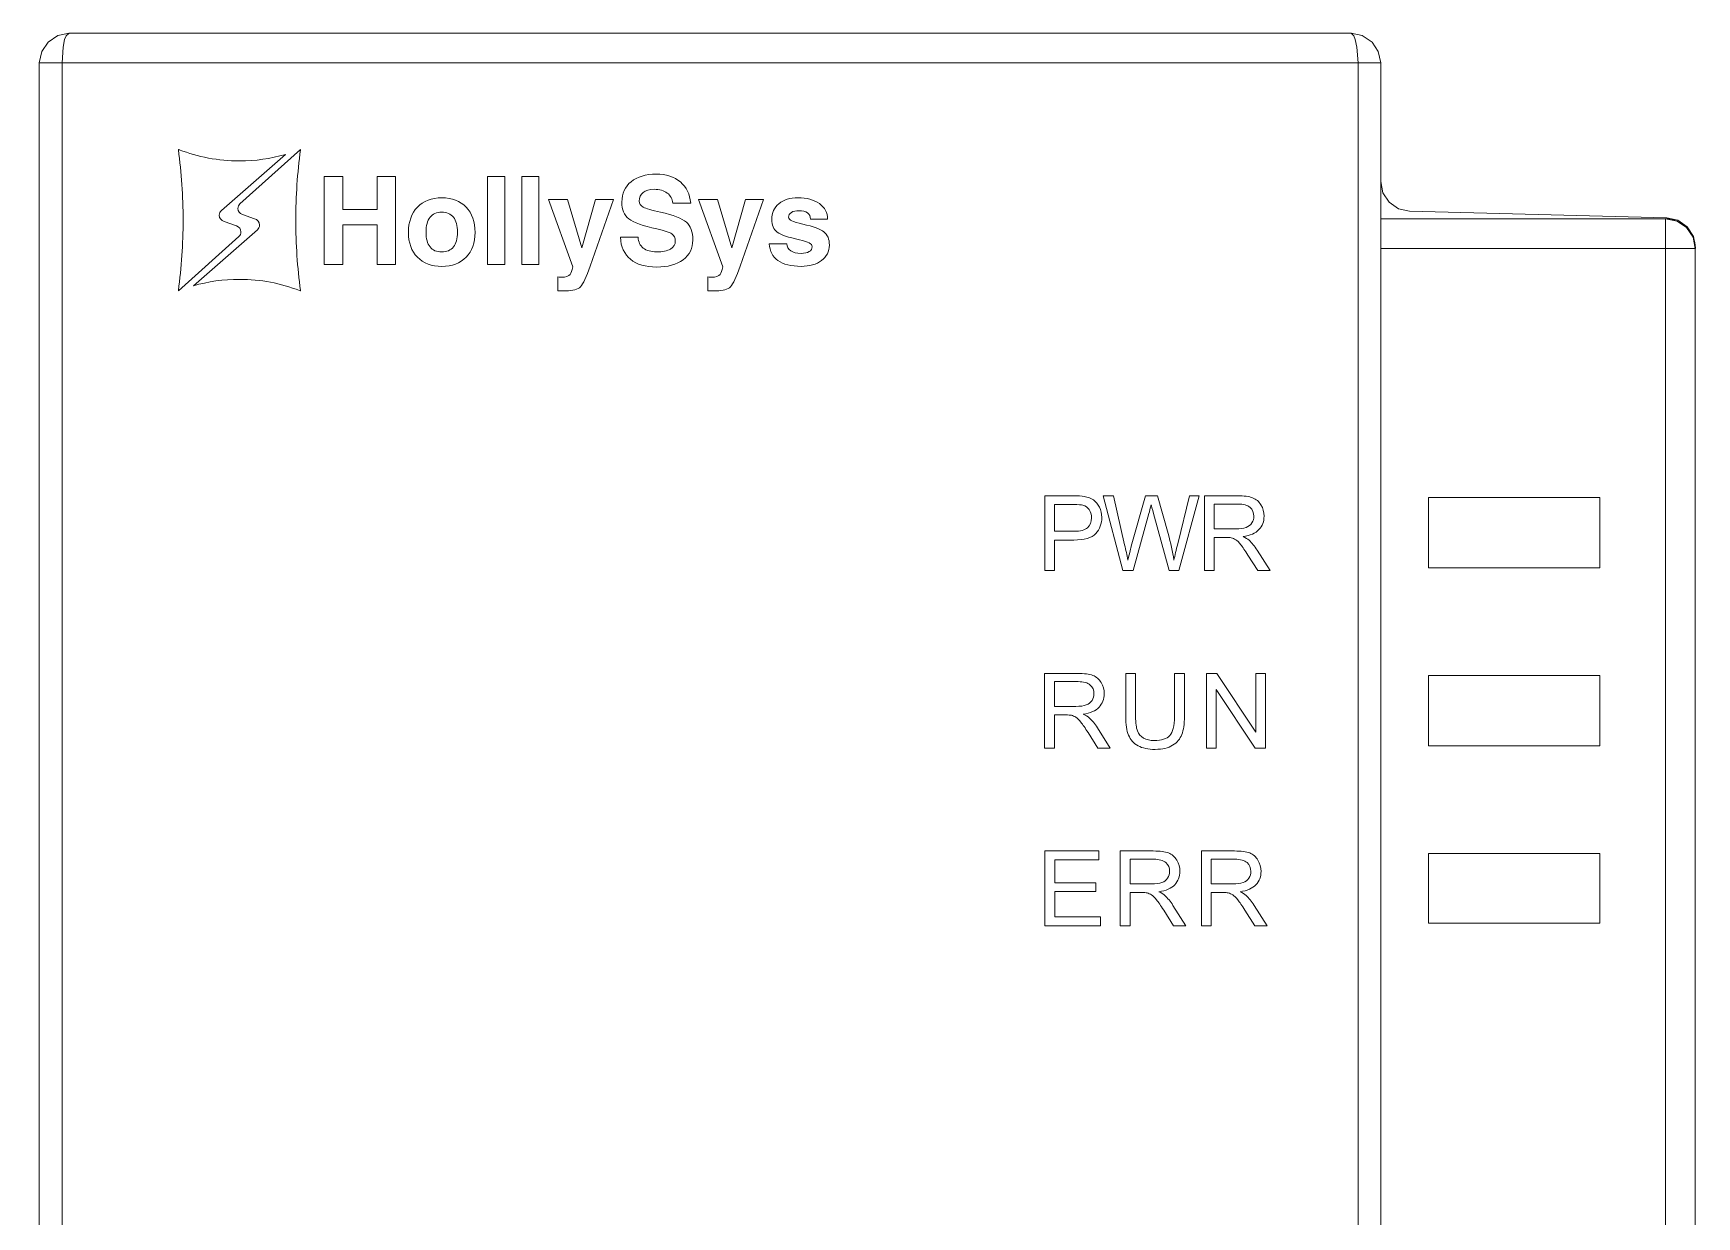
# Model space of a CAD drawing. Header units: millimetres. Extents: x 33157 to 59611, y -29750 to 1750.
# Drawn here: x 54102.71 to 54147.68, y 447.21 to 479.19 of the extents above; entities that cross this region are included whole.
import ezdxf

# ---------------------------------------------------------------- set-up
doc = ezdxf.new("R2010")
doc.units = ezdxf.units.MM
doc.layers.get('0').update_dxf_attribs({"lineweight": 18})

msp = doc.modelspace()

# ---------------------------------------------------------------- linework, layer by layer
at = {"lineweight": 9}
for p, q in [((54102.874, 478.392), (54102.874, 313.67)), ((54103.488, 478.392), (54103.488, 413.909)), ((54138.527, 478.392), (54138.527, 413.909)), ((54139.141, 478.392), (54139.141, 350.976)), ((54146.842, 474.177), (54146.842, 352.724)), ((54147.645, 473.374), (54147.645, 353.206)), ((54147.655, 473.402), (54147.655, 473.374))]:
    msp.add_line(p, q, dxfattribs=at)
for points in [[(54140.434, 464.742), (54145.067, 464.742), (54145.067, 466.646), (54140.434, 466.646)], [(54140.434, 459.931), (54145.067, 459.931), (54145.067, 461.835), (54140.434, 461.835)], [(54140.434, 455.146), (54145.067, 455.146), (54145.067, 457.024), (54140.434, 457.024)]]:
    msp.add_lwpolyline(points, close=True, dxfattribs=at)
for points, knots in [([(54103.677, 479.195), (54103.677, 479.195), (54103.375, 479.138), (54103.375, 479.138), (54103.375, 479.138), (54103.11, 478.959), (54103.11, 478.959), (54103.11, 478.959), (54102.94, 478.703), (54102.94, 478.703), (54102.94, 478.703), (54102.874, 478.392), (54102.874, 478.392)], [0, 0, 0, 0, 149085.727965, 149085.727965, 149085.727965, 298171.455931, 298171.455931, 298171.455931, 447257.183896, 447257.183896, 447257.183896, 596342.911861, 596342.911861, 596342.911861, 596342.911861]), ([(54103.488, 478.392), (54103.488, 478.392), (54103.517, 478.817), (54103.517, 478.817), (54103.517, 478.817), (54103.554, 479.025), (54103.554, 479.025), (54103.554, 479.025), (54103.602, 479.129), (54103.602, 479.129), (54103.602, 479.129), (54103.677, 479.195), (54103.677, 479.195)], [0, 0, 0, 0, 149086.872355, 149086.872355, 149086.872355, 298173.744709, 298173.744709, 298173.744709, 447260.617064, 447260.617064, 447260.617064, 596347.489419, 596347.489419, 596347.489419, 596347.489419]), ([(54139.141, 478.392), (54139.141, 478.392), (54139.075, 478.703), (54139.075, 478.703), (54139.075, 478.703), (54138.905, 478.959), (54138.905, 478.959), (54138.905, 478.959), (54138.64, 479.138), (54138.64, 479.138), (54138.64, 479.138), (54138.338, 479.195), (54138.338, 479.195)], [0, 0, 0, 0, 149184.762412, 149184.762412, 149184.762412, 298369.524824, 298369.524824, 298369.524824, 447554.287236, 447554.287236, 447554.287236, 596739.049648, 596739.049648, 596739.049648, 596739.049648]), ([(54138.527, 478.392), (54138.527, 478.392), (54138.498, 478.817), (54138.498, 478.817), (54138.498, 478.817), (54138.451, 479.025), (54138.451, 479.025), (54138.451, 479.025), (54138.413, 479.129), (54138.413, 479.129), (54138.413, 479.129), (54138.338, 479.195), (54138.338, 479.195)], [0, 0, 0, 0, 149183.492167, 149183.492167, 149183.492167, 298366.984335, 298366.984335, 298366.984335, 447550.476502, 447550.476502, 447550.476502, 596733.96867, 596733.96867, 596733.96867, 596733.96867]), ([(54139.141, 475.188), (54139.141, 475.188), (54139.198, 474.886), (54139.198, 474.886), (54139.198, 474.886), (54139.368, 474.631), (54139.368, 474.631), (54139.368, 474.631), (54139.623, 474.451), (54139.623, 474.451), (54139.623, 474.451), (54139.916, 474.385), (54139.916, 474.385)], [0, 0, 0, 0, 149191.602244, 149191.602244, 149191.602244, 298383.204488, 298383.204488, 298383.204488, 447574.806732, 447574.806732, 447574.806732, 596766.408975, 596766.408975, 596766.408975, 596766.408975]), ([(54147.645, 473.374), (54147.645, 473.374), (54147.589, 473.686), (54147.589, 473.686), (54147.589, 473.686), (54147.409, 473.941), (54147.409, 473.941), (54147.409, 473.941), (54147.154, 474.12), (54147.154, 474.12), (54147.154, 474.12), (54146.842, 474.177), (54146.842, 474.177)], [0, 0, 0, 0, 149215.171638, 149215.171638, 149215.171638, 298430.343276, 298430.343276, 298430.343276, 447645.514914, 447645.514914, 447645.514914, 596860.686552, 596860.686552, 596860.686552, 596860.686552]), ([(54147.655, 473.383), (54147.655, 473.383), (54147.636, 473.544), (54147.636, 473.544), (54147.636, 473.544), (54147.589, 473.695), (54147.589, 473.695), (54147.589, 473.695), (54147.513, 473.827), (54147.513, 473.827), (54147.513, 473.827), (54147.419, 473.95), (54147.419, 473.95), (54147.419, 473.95), (54147.296, 474.054), (54147.296, 474.054), (54147.296, 474.054), (54147.154, 474.12), (54147.154, 474.12), (54147.154, 474.12), (54147.003, 474.168), (54147.003, 474.168), (54147.003, 474.168), (54146.852, 474.187), (54146.852, 474.187)], [0, 0, 0, 0, 139684.906508, 139684.906508, 139684.906508, 279369.813016, 279369.813016, 279369.813016, 419054.719524, 419054.719524, 419054.719524, 558739.626032, 558739.626032, 558739.626032, 698424.53254, 698424.53254, 698424.53254, 838109.439047, 838109.439047, 838109.439047, 977794.345555, 977794.345555, 977794.345555, 1117479.252063, 1117479.252063, 1117479.252063, 1117479.252063]), ([(54147.655, 473.402), (54147.655, 473.402), (54147.598, 473.705), (54147.598, 473.705), (54147.598, 473.705), (54147.428, 473.96), (54147.428, 473.96), (54147.428, 473.96), (54147.173, 474.139), (54147.173, 474.139), (54147.173, 474.139), (54146.871, 474.205), (54146.871, 474.205)], [0, 0, 0, 0, 149215.19945, 149215.19945, 149215.19945, 298430.398899, 298430.398899, 298430.398899, 447645.598349, 447645.598349, 447645.598349, 596860.797798, 596860.797798, 596860.797798, 596860.797798])]:
    msp.add_open_spline(points, degree=3, knots=knots, dxfattribs=at)
for points in [[(54138.338, 479.195), (54138.338, 479.195), (54103.677, 479.195), (54103.677, 479.195)], [(54102.874, 478.392), (54102.874, 478.392), (54139.141, 478.392), (54139.141, 478.392)], [(54146.842, 474.177), (54146.842, 474.177), (54139.141, 474.177), (54139.141, 474.177)], [(54139.916, 474.385), (54139.916, 474.385), (54146.871, 474.205), (54146.871, 474.205)], [(54139.15, 473.374), (54139.15, 473.374), (54147.645, 473.374), (54147.645, 473.374)]]:
    msp.add_open_spline(points, degree=3, dxfattribs=at)
for points, knots in [([(54108.205, 473.989), (54108.205, 473.989), (54108.205, 473.989), (54108.205, 473.989), (54108.205, 473.989), (54107.876, 474.109), (54107.876, 474.109), (54107.798, 474.126), (54107.739, 474.195), (54107.739, 474.278), (54107.739, 474.329), (54107.762, 474.375), (54107.798, 474.407), (54107.798, 474.407), (54107.798, 474.408), (54107.798, 474.408), (54107.798, 474.408), (54109.526, 475.919), (54109.526, 475.919), (54109.131, 475.806), (54108.715, 475.744), (54108.284, 475.744), (54107.711, 475.744), (54107.163, 475.852), (54106.658, 476.048), (54106.65, 476.051), (54106.642, 476.053), (54106.633, 476.056), (54106.633, 476.056), (54106.633, 476.045), (54106.633, 476.045), (54106.717, 475.424), (54106.761, 474.79), (54106.761, 474.145), (54106.761, 473.501), (54106.717, 472.867), (54106.633, 472.245), (54106.633, 472.245), (54106.633, 472.232), (54106.633, 472.232), (54106.633, 472.232), (54108.272, 473.7), (54108.272, 473.7), (54108.272, 473.7), (54108.272, 473.701), (54108.272, 473.701), (54108.305, 473.733), (54108.325, 473.777), (54108.325, 473.826), (54108.325, 473.902), (54108.275, 473.966), (54108.205, 473.989)], [0, 0, 0, 0, 134548.076735, 134548.076735, 134548.076735, 269096.15347, 269096.15347, 269096.15347, 403644.230205, 403644.230205, 403644.230205, 538192.30694, 538192.30694, 538192.30694, 672740.383675, 672740.383675, 672740.383675, 807288.46041, 807288.46041, 807288.46041, 941836.537145, 941836.537145, 941836.537145, 1076384.61388, 1076384.61388, 1076384.61388, 1210932.690615, 1210932.690615, 1210932.690615, 1345480.76735, 1345480.76735, 1345480.76735, 1480028.844085, 1480028.844085, 1480028.844085, 1614576.92082, 1614576.92082, 1614576.92082, 1749124.997556, 1749124.997556, 1749124.997556, 1883673.074291, 1883673.074291, 1883673.074291, 2018221.151026, 2018221.151026, 2018221.151026, 2152769.227761, 2152769.227761, 2152769.227761, 2287317.304496, 2287317.304496, 2287317.304496, 2287317.304496]), ([(54108.363, 474.3), (54108.363, 474.3), (54108.363, 474.3), (54108.363, 474.3), (54108.363, 474.3), (54108.693, 474.179), (54108.693, 474.179), (54108.771, 474.163), (54108.829, 474.094), (54108.829, 474.011), (54108.829, 473.959), (54108.806, 473.914), (54108.77, 473.882), (54108.77, 473.882), (54108.77, 473.881), (54108.77, 473.881), (54108.77, 473.881), (54107.042, 472.37), (54107.042, 472.37), (54107.437, 472.483), (54107.853, 472.544), (54108.284, 472.544), (54108.858, 472.544), (54109.406, 472.436), (54109.91, 472.241), (54109.919, 472.238), (54109.927, 472.236), (54109.936, 472.233), (54109.936, 472.233), (54109.936, 472.244), (54109.936, 472.244), (54109.852, 472.865), (54109.808, 473.499), (54109.808, 474.144), (54109.808, 474.788), (54109.852, 475.422), (54109.936, 476.044), (54109.936, 476.044), (54109.936, 476.057), (54109.936, 476.057), (54109.936, 476.057), (54108.296, 474.589), (54108.296, 474.589), (54108.296, 474.589), (54108.297, 474.588), (54108.297, 474.588), (54108.264, 474.556), (54108.243, 474.512), (54108.243, 474.463), (54108.243, 474.387), (54108.294, 474.322), (54108.363, 474.3)], [0, 0, 0, 0, 134553.238046, 134553.238046, 134553.238046, 269106.476092, 269106.476092, 269106.476092, 403659.714139, 403659.714139, 403659.714139, 538212.952185, 538212.952185, 538212.952185, 672766.190231, 672766.190231, 672766.190231, 807319.428277, 807319.428277, 807319.428277, 941872.666323, 941872.666323, 941872.666323, 1076425.90437, 1076425.90437, 1076425.90437, 1210979.142416, 1210979.142416, 1210979.142416, 1345532.380462, 1345532.380462, 1345532.380462, 1480085.618508, 1480085.618508, 1480085.618508, 1614638.856554, 1614638.856554, 1614638.856554, 1749192.094601, 1749192.094601, 1749192.094601, 1883745.332647, 1883745.332647, 1883745.332647, 2018298.570693, 2018298.570693, 2018298.570693, 2152851.808739, 2152851.808739, 2152851.808739, 2287405.046785, 2287405.046785, 2287405.046785, 2287405.046785]), ([(54110.579, 475.322), (54110.579, 475.322), (54110.827, 475.322), (54110.827, 475.322), (54110.827, 475.322), (54111.077, 475.322), (54111.077, 475.322), (54111.077, 475.322), (54111.077, 474.431), (54111.077, 474.431), (54111.077, 474.431), (54112.008, 474.431), (54112.008, 474.431), (54112.008, 474.431), (54112.008, 475.322), (54112.008, 475.322), (54112.008, 475.322), (54112.256, 475.322), (54112.256, 475.322), (54112.256, 475.322), (54112.505, 475.322), (54112.505, 475.322), (54112.505, 475.322), (54112.505, 472.942), (54112.505, 472.942), (54112.505, 472.942), (54112.257, 472.942), (54112.257, 472.942), (54112.257, 472.942), (54112.008, 472.942), (54112.008, 472.942), (54112.008, 472.942), (54112.008, 474.021), (54112.008, 474.021), (54112.008, 474.021), (54111.077, 474.021), (54111.077, 474.021), (54111.077, 474.021), (54111.077, 472.942), (54111.077, 472.942), (54111.077, 472.942), (54110.829, 472.942), (54110.829, 472.942), (54110.829, 472.942), (54110.579, 472.942), (54110.579, 472.942), (54110.579, 472.942), (54110.579, 475.322), (54110.579, 475.322)], [0, 0, 0, 0, 134825.415605, 134825.415605, 134825.415605, 269650.83121, 269650.83121, 269650.83121, 404476.246815, 404476.246815, 404476.246815, 539301.66242, 539301.66242, 539301.66242, 674127.078025, 674127.078025, 674127.078025, 808952.49363, 808952.49363, 808952.49363, 943777.909235, 943777.909235, 943777.909235, 1078603.32484, 1078603.32484, 1078603.32484, 1213428.740446, 1213428.740446, 1213428.740446, 1348254.156051, 1348254.156051, 1348254.156051, 1483079.571656, 1483079.571656, 1483079.571656, 1617904.987261, 1617904.987261, 1617904.987261, 1752730.402866, 1752730.402866, 1752730.402866, 1887555.818471, 1887555.818471, 1887555.818471, 2022381.234076, 2022381.234076, 2022381.234076, 2157206.649681, 2157206.649681, 2157206.649681, 2157206.649681]), ([(54114.994, 475.322), (54114.994, 475.322), (54115.226, 475.322), (54115.226, 475.322), (54115.226, 475.322), (54115.459, 475.322), (54115.459, 475.322), (54115.459, 475.322), (54115.459, 472.942), (54115.459, 472.942), (54115.459, 472.942), (54115.227, 472.942), (54115.227, 472.942), (54115.227, 472.942), (54114.994, 472.942), (54114.994, 472.942), (54114.994, 472.942), (54114.994, 475.322), (54114.994, 475.322)], [0, 0, 0, 0, 142774.509514, 142774.509514, 142774.509514, 285549.019028, 285549.019028, 285549.019028, 428323.528542, 428323.528542, 428323.528542, 571098.038056, 571098.038056, 571098.038056, 713872.54757, 713872.54757, 713872.54757, 856647.057084, 856647.057084, 856647.057084, 856647.057084]), ([(54115.916, 475.322), (54115.916, 475.322), (54116.147, 475.322), (54116.147, 475.322), (54116.147, 475.322), (54116.38, 475.322), (54116.38, 475.322), (54116.38, 475.322), (54116.38, 472.942), (54116.38, 472.942), (54116.38, 472.942), (54116.149, 472.942), (54116.149, 472.942), (54116.149, 472.942), (54115.916, 472.942), (54115.916, 472.942), (54115.916, 472.942), (54115.916, 475.322), (54115.916, 475.322)], [0, 0, 0, 0, 142776.95178, 142776.95178, 142776.95178, 285553.90356, 285553.90356, 285553.90356, 428330.85534, 428330.85534, 428330.85534, 571107.80712, 571107.80712, 571107.80712, 713884.758899, 713884.758899, 713884.758899, 856661.710679, 856661.710679, 856661.710679, 856661.710679]), ([(54119.998, 474.606), (54119.99, 474.72), (54119.94, 474.81), (54119.849, 474.877), (54119.759, 474.943), (54119.641, 474.977), (54119.495, 474.977), (54119.369, 474.977), (54119.27, 474.949), (54119.199, 474.893), (54119.128, 474.838), (54119.092, 474.76), (54119.092, 474.661), (54119.092, 474.59), (54119.129, 474.535), (54119.204, 474.496), (54119.277, 474.457), (54119.433, 474.411), (54119.672, 474.358), (54120.018, 474.281), (54120.25, 474.191), (54120.367, 474.09), (54120.483, 473.989), (54120.542, 473.828), (54120.542, 473.605), (54120.542, 473.382), (54120.454, 473.205), (54120.278, 473.073), (54120.102, 472.942), (54119.864, 472.877), (54119.564, 472.877), (54119.263, 472.877), (54119.027, 472.946), (54118.858, 473.086), (54118.688, 473.225), (54118.597, 473.423), (54118.586, 473.68), (54118.586, 473.68), (54119.065, 473.68), (54119.065, 473.68), (54119.07, 473.554), (54119.116, 473.457), (54119.202, 473.389), (54119.289, 473.321), (54119.409, 473.287), (54119.564, 473.287), (54119.722, 473.287), (54119.846, 473.312), (54119.936, 473.363), (54120.025, 473.415), (54120.069, 473.486), (54120.069, 473.576), (54120.069, 473.666), (54120.037, 473.732), (54119.973, 473.774), (54119.91, 473.816), (54119.776, 473.86), (54119.571, 473.905), (54119.193, 473.989), (54118.941, 474.08), (54118.813, 474.179), (54118.687, 474.276), (54118.624, 474.427), (54118.624, 474.634), (54118.624, 474.865), (54118.707, 475.048), (54118.875, 475.183), (54119.042, 475.319), (54119.269, 475.387), (54119.554, 475.387), (54119.82, 475.387), (54120.038, 475.316), (54120.205, 475.176), (54120.372, 475.035), (54120.465, 474.845), (54120.484, 474.606), (54120.484, 474.606), (54119.998, 474.606), (54119.998, 474.606)], [0, 0, 0, 0, 133013.209274, 133013.209274, 133013.209274, 266026.418549, 266026.418549, 266026.418549, 399039.627823, 399039.627823, 399039.627823, 532052.837098, 532052.837098, 532052.837098, 665066.046372, 665066.046372, 665066.046372, 798079.255646, 798079.255646, 798079.255646, 931092.464921, 931092.464921, 931092.464921, 1064105.674195, 1064105.674195, 1064105.674195, 1197118.88347, 1197118.88347, 1197118.88347, 1330132.092744, 1330132.092744, 1330132.092744, 1463145.302019, 1463145.302019, 1463145.302019, 1596158.511293, 1596158.511293, 1596158.511293, 1729171.720567, 1729171.720567, 1729171.720567, 1862184.929842, 1862184.929842, 1862184.929842, 1995198.139116, 1995198.139116, 1995198.139116, 2128211.348391, 2128211.348391, 2128211.348391, 2261224.557665, 2261224.557665, 2261224.557665, 2394237.766939, 2394237.766939, 2394237.766939, 2527250.976214, 2527250.976214, 2527250.976214, 2660264.185488, 2660264.185488, 2660264.185488, 2793277.394763, 2793277.394763, 2793277.394763, 2926290.604037, 2926290.604037, 2926290.604037, 3059303.813311, 3059303.813311, 3059303.813311, 3192317.022586, 3192317.022586, 3192317.022586, 3325330.23186, 3325330.23186, 3325330.23186, 3458343.441135, 3458343.441135, 3458343.441135, 3458343.441135]), ([(54113.097, 473.143), (54112.934, 473.308), (54112.853, 473.531), (54112.853, 473.812), (54112.853, 474.099), (54112.934, 474.327), (54113.097, 474.495), (54113.259, 474.664), (54113.478, 474.749), (54113.754, 474.749), (54114.031, 474.749), (54114.251, 474.664), (54114.413, 474.495), (54114.575, 474.327), (54114.656, 474.099), (54114.656, 473.812), (54114.656, 473.531), (54114.575, 473.308), (54114.413, 473.143), (54114.251, 472.978), (54114.031, 472.895), (54113.754, 472.895), (54113.478, 472.895), (54113.259, 472.978), (54113.097, 473.143)], [0, 0, 0, 0, 139595.198308, 139595.198308, 139595.198308, 279190.396616, 279190.396616, 279190.396616, 418785.594925, 418785.594925, 418785.594925, 558380.793233, 558380.793233, 558380.793233, 697975.991541, 697975.991541, 697975.991541, 837571.189849, 837571.189849, 837571.189849, 977166.388158, 977166.388158, 977166.388158, 1116761.586466, 1116761.586466, 1116761.586466, 1116761.586466]), ([(54117.765, 472.904), (54117.664, 472.607), (54117.576, 472.421), (54117.504, 472.345), (54117.431, 472.269), (54117.302, 472.232), (54117.117, 472.232), (54117.117, 472.232), (54116.895, 472.237), (54116.895, 472.237), (54116.895, 472.237), (54116.895, 472.609), (54116.895, 472.609), (54116.905, 472.605), (54116.935, 472.602), (54116.984, 472.602), (54117.108, 472.602), (54117.189, 472.628), (54117.227, 472.679), (54117.25, 472.711), (54117.274, 472.778), (54117.298, 472.879), (54117.298, 472.879), (54116.641, 474.703), (54116.641, 474.703), (54116.641, 474.703), (54116.897, 474.703), (54116.897, 474.703), (54116.897, 474.703), (54117.154, 474.703), (54117.154, 474.703), (54117.154, 474.703), (54117.537, 473.396), (54117.537, 473.396), (54117.537, 473.396), (54117.538, 473.396), (54117.538, 473.396), (54117.538, 473.396), (54117.911, 474.703), (54117.911, 474.703), (54117.911, 474.703), (54118.154, 474.703), (54118.154, 474.703), (54118.154, 474.703), (54118.397, 474.703), (54118.397, 474.703), (54118.397, 474.703), (54117.765, 472.904), (54117.765, 472.904)], [0, 0, 0, 0, 134841.89611, 134841.89611, 134841.89611, 269683.792221, 269683.792221, 269683.792221, 404525.688331, 404525.688331, 404525.688331, 539367.584442, 539367.584442, 539367.584442, 674209.480552, 674209.480552, 674209.480552, 809051.376663, 809051.376663, 809051.376663, 943893.272773, 943893.272773, 943893.272773, 1078735.168884, 1078735.168884, 1078735.168884, 1213577.064994, 1213577.064994, 1213577.064994, 1348418.961105, 1348418.961105, 1348418.961105, 1483260.857215, 1483260.857215, 1483260.857215, 1618102.753326, 1618102.753326, 1618102.753326, 1752944.649436, 1752944.649436, 1752944.649436, 1887786.545547, 1887786.545547, 1887786.545547, 2022628.441657, 2022628.441657, 2022628.441657, 2157470.337768, 2157470.337768, 2157470.337768, 2157470.337768]), ([(54121.822, 472.904), (54121.721, 472.607), (54121.634, 472.421), (54121.561, 472.345), (54121.489, 472.269), (54121.36, 472.232), (54121.174, 472.232), (54121.174, 472.232), (54120.952, 472.237), (54120.952, 472.237), (54120.952, 472.237), (54120.952, 472.609), (54120.952, 472.609), (54120.963, 472.605), (54120.992, 472.602), (54121.041, 472.602), (54121.165, 472.602), (54121.246, 472.628), (54121.284, 472.679), (54121.308, 472.711), (54121.331, 472.778), (54121.355, 472.879), (54121.355, 472.879), (54120.698, 474.703), (54120.698, 474.703), (54120.698, 474.703), (54120.954, 474.703), (54120.954, 474.703), (54120.954, 474.703), (54121.211, 474.703), (54121.211, 474.703), (54121.211, 474.703), (54121.594, 473.396), (54121.594, 473.396), (54121.594, 473.396), (54121.595, 473.396), (54121.595, 473.396), (54121.595, 473.396), (54121.968, 474.703), (54121.968, 474.703), (54121.968, 474.703), (54122.211, 474.703), (54122.211, 474.703), (54122.211, 474.703), (54122.454, 474.703), (54122.454, 474.703), (54122.454, 474.703), (54121.822, 472.904), (54121.822, 472.904)], [0, 0, 0, 0, 134852.049409, 134852.049409, 134852.049409, 269704.098817, 269704.098817, 269704.098817, 404556.148226, 404556.148226, 404556.148226, 539408.197635, 539408.197635, 539408.197635, 674260.247044, 674260.247044, 674260.247044, 809112.296452, 809112.296452, 809112.296452, 943964.345861, 943964.345861, 943964.345861, 1078816.39527, 1078816.39527, 1078816.39527, 1213668.444679, 1213668.444679, 1213668.444679, 1348520.494087, 1348520.494087, 1348520.494087, 1483372.543496, 1483372.543496, 1483372.543496, 1618224.592905, 1618224.592905, 1618224.592905, 1753076.642313, 1753076.642313, 1753076.642313, 1887928.691722, 1887928.691722, 1887928.691722, 2022780.741131, 2022780.741131, 2022780.741131, 2157632.79054, 2157632.79054, 2157632.79054, 2157632.79054]), ([(54123.724, 474.173), (54123.724, 474.242), (54123.695, 474.297), (54123.639, 474.338), (54123.583, 474.379), (54123.509, 474.399), (54123.416, 474.399), (54123.326, 474.399), (54123.256, 474.384), (54123.206, 474.353), (54123.156, 474.322), (54123.13, 474.28), (54123.13, 474.224), (54123.13, 474.186), (54123.159, 474.152), (54123.216, 474.124), (54123.272, 474.097), (54123.372, 474.067), (54123.516, 474.035), (54123.802, 473.971), (54123.992, 473.902), (54124.088, 473.826), (54124.185, 473.751), (54124.233, 473.632), (54124.233, 473.47), (54124.233, 473.297), (54124.163, 473.159), (54124.023, 473.053), (54123.883, 472.948), (54123.699, 472.895), (54123.47, 472.895), (54123.198, 472.895), (54122.99, 472.947), (54122.843, 473.051), (54122.697, 473.154), (54122.619, 473.306), (54122.609, 473.504), (54122.609, 473.504), (54123.082, 473.504), (54123.082, 473.504), (54123.085, 473.423), (54123.121, 473.36), (54123.19, 473.314), (54123.258, 473.268), (54123.351, 473.245), (54123.469, 473.245), (54123.562, 473.245), (54123.635, 473.261), (54123.687, 473.293), (54123.74, 473.324), (54123.766, 473.369), (54123.766, 473.426), (54123.766, 473.466), (54123.741, 473.5), (54123.69, 473.528), (54123.639, 473.555), (54123.55, 473.583), (54123.423, 473.611), (54123.125, 473.678), (54122.925, 473.748), (54122.825, 473.823), (54122.725, 473.896), (54122.675, 474.01), (54122.675, 474.164), (54122.675, 474.339), (54122.74, 474.48), (54122.87, 474.588), (54123, 474.695), (54123.171, 474.749), (54123.384, 474.749), (54123.623, 474.749), (54123.817, 474.696), (54123.964, 474.591), (54124.11, 474.485), (54124.184, 474.346), (54124.184, 474.173), (54124.184, 474.173), (54124.184, 474.173), (54124.184, 474.173), (54124.184, 474.173), (54123.724, 474.173), (54123.724, 474.173)], [0, 0, 0, 0, 132924.326521, 132924.326521, 132924.326521, 265848.653043, 265848.653043, 265848.653043, 398772.979564, 398772.979564, 398772.979564, 531697.306086, 531697.306086, 531697.306086, 664621.632607, 664621.632607, 664621.632607, 797545.959129, 797545.959129, 797545.959129, 930470.28565, 930470.28565, 930470.28565, 1063394.612172, 1063394.612172, 1063394.612172, 1196318.938693, 1196318.938693, 1196318.938693, 1329243.265215, 1329243.265215, 1329243.265215, 1462167.591736, 1462167.591736, 1462167.591736, 1595091.918258, 1595091.918258, 1595091.918258, 1728016.244779, 1728016.244779, 1728016.244779, 1860940.571301, 1860940.571301, 1860940.571301, 1993864.897822, 1993864.897822, 1993864.897822, 2126789.224344, 2126789.224344, 2126789.224344, 2259713.550865, 2259713.550865, 2259713.550865, 2392637.877387, 2392637.877387, 2392637.877387, 2525562.203908, 2525562.203908, 2525562.203908, 2658486.530429, 2658486.530429, 2658486.530429, 2791410.856951, 2791410.856951, 2791410.856951, 2924335.183472, 2924335.183472, 2924335.183472, 3057259.509994, 3057259.509994, 3057259.509994, 3190183.836515, 3190183.836515, 3190183.836515, 3323108.163037, 3323108.163037, 3323108.163037, 3456032.489558, 3456032.489558, 3456032.489558, 3588956.81608, 3588956.81608, 3588956.81608, 3588956.81608]), ([(54114.071, 473.42), (54114.143, 473.511), (54114.179, 473.643), (54114.179, 473.817), (54114.179, 473.995), (54114.143, 474.129), (54114.071, 474.222), (54113.998, 474.314), (54113.892, 474.36), (54113.754, 474.36), (54113.615, 474.36), (54113.51, 474.314), (54113.438, 474.222), (54113.366, 474.129), (54113.33, 473.995), (54113.33, 473.817), (54113.33, 473.643), (54113.366, 473.511), (54113.438, 473.42), (54113.51, 473.33), (54113.615, 473.285), (54113.754, 473.285), (54113.892, 473.285), (54113.998, 473.33), (54114.071, 473.42)], [0, 0, 0, 0, 139596.424125, 139596.424125, 139596.424125, 279192.84825, 279192.84825, 279192.84825, 418789.272374, 418789.272374, 418789.272374, 558385.696499, 558385.696499, 558385.696499, 697982.120624, 697982.120624, 697982.120624, 837578.544749, 837578.544749, 837578.544749, 977174.968874, 977174.968874, 977174.968874, 1116771.392998, 1116771.392998, 1116771.392998, 1116771.392998]), ([(54134.372, 464.673), (54134.372, 464.673), (54134.372, 466.693), (54134.372, 466.693), (54134.372, 466.693), (54135.268, 466.693), (54135.268, 466.693), (54135.448, 466.693), (54135.585, 466.675), (54135.678, 466.639), (54135.772, 466.602), (54135.847, 466.538), (54135.903, 466.447), (54135.959, 466.355), (54135.986, 466.253), (54135.986, 466.142), (54135.986, 465.999), (54135.94, 465.878), (54135.847, 465.78), (54135.755, 465.681), (54135.612, 465.619), (54135.418, 465.593), (54135.489, 465.559), (54135.542, 465.525), (54135.579, 465.492), (54135.657, 465.42), (54135.731, 465.331), (54135.8, 465.223), (54135.8, 465.223), (54136.15, 464.673), (54136.15, 464.673), (54136.15, 464.673), (54135.816, 464.673), (54135.816, 464.673), (54135.816, 464.673), (54135.548, 465.093), (54135.548, 465.093), (54135.471, 465.215), (54135.406, 465.308), (54135.356, 465.372), (54135.305, 465.436), (54135.26, 465.481), (54135.22, 465.507), (54135.181, 465.532), (54135.14, 465.55), (54135.098, 465.561), (54135.068, 465.567), (54135.019, 465.57), (54134.95, 465.57), (54134.95, 465.57), (54134.64, 465.57), (54134.64, 465.57), (54134.64, 465.57), (54134.64, 464.673), (54134.64, 464.673), (54134.64, 464.673), (54134.372, 464.673), (54134.372, 464.673)], [0, 0, 0, 0, 134154.392801, 134154.392801, 134154.392801, 268308.785601, 268308.785601, 268308.785601, 402463.178402, 402463.178402, 402463.178402, 536617.571203, 536617.571203, 536617.571203, 670771.964003, 670771.964003, 670771.964003, 804926.356804, 804926.356804, 804926.356804, 939080.749605, 939080.749605, 939080.749605, 1073235.142405, 1073235.142405, 1073235.142405, 1207389.535206, 1207389.535206, 1207389.535206, 1341543.928007, 1341543.928007, 1341543.928007, 1475698.320807, 1475698.320807, 1475698.320807, 1609852.713608, 1609852.713608, 1609852.713608, 1744007.106409, 1744007.106409, 1744007.106409, 1878161.499209, 1878161.499209, 1878161.499209, 2012315.89201, 2012315.89201, 2012315.89201, 2146470.284811, 2146470.284811, 2146470.284811, 2280624.677611, 2280624.677611, 2280624.677611, 2414779.070412, 2414779.070412, 2414779.070412, 2548933.463213, 2548933.463213, 2548933.463213, 2548933.463213]), ([(54130.056, 464.673), (54130.056, 464.673), (54130.056, 466.693), (54130.056, 466.693), (54130.056, 466.693), (54130.818, 466.693), (54130.818, 466.693), (54130.953, 466.693), (54131.055, 466.687), (54131.126, 466.674), (54131.225, 466.657), (54131.309, 466.626), (54131.376, 466.58), (54131.443, 466.533), (54131.497, 466.468), (54131.538, 466.385), (54131.579, 466.302), (54131.599, 466.21), (54131.599, 466.11), (54131.599, 465.939), (54131.545, 465.793), (54131.435, 465.675), (54131.326, 465.556), (54131.128, 465.497), (54130.842, 465.497), (54130.842, 465.497), (54130.324, 465.497), (54130.324, 465.497), (54130.324, 465.497), (54130.324, 464.673), (54130.324, 464.673), (54130.324, 464.673), (54130.056, 464.673), (54130.056, 464.673)], [0, 0, 0, 0, 137070.889754, 137070.889754, 137070.889754, 274141.779507, 274141.779507, 274141.779507, 411212.669261, 411212.669261, 411212.669261, 548283.559014, 548283.559014, 548283.559014, 685354.448768, 685354.448768, 685354.448768, 822425.338522, 822425.338522, 822425.338522, 959496.228275, 959496.228275, 959496.228275, 1096567.118029, 1096567.118029, 1096567.118029, 1233638.007783, 1233638.007783, 1233638.007783, 1370708.897536, 1370708.897536, 1370708.897536, 1507779.78729, 1507779.78729, 1507779.78729, 1507779.78729]), ([(54130.324, 465.734), (54130.324, 465.734), (54130.846, 465.734), (54130.846, 465.734), (54131.019, 465.734), (54131.141, 465.766), (54131.214, 465.83), (54131.287, 465.895), (54131.323, 465.985), (54131.323, 466.102), (54131.323, 466.186), (54131.302, 466.259), (54131.259, 466.319), (54131.216, 466.379), (54131.16, 466.419), (54131.09, 466.438), (54131.045, 466.45), (54130.961, 466.456), (54130.841, 466.456), (54130.841, 466.456), (54130.324, 466.456), (54130.324, 466.456), (54130.324, 466.456), (54130.324, 465.734), (54130.324, 465.734)], [0, 0, 0, 0, 139651.455241, 139651.455241, 139651.455241, 279302.910483, 279302.910483, 279302.910483, 418954.365724, 418954.365724, 418954.365724, 558605.820965, 558605.820965, 558605.820965, 698257.276206, 698257.276206, 698257.276206, 837908.731448, 837908.731448, 837908.731448, 977560.186689, 977560.186689, 977560.186689, 1117211.64193, 1117211.64193, 1117211.64193, 1117211.64193]), ([(54132.169, 464.673), (54132.169, 464.673), (54131.637, 466.693), (54131.637, 466.693), (54131.637, 466.693), (54131.914, 466.693), (54131.914, 466.693), (54131.914, 466.693), (54132.217, 465.368), (54132.217, 465.368), (54132.25, 465.229), (54132.279, 465.092), (54132.304, 464.955), (54132.358, 465.171), (54132.389, 465.295), (54132.397, 465.328), (54132.397, 465.328), (54132.779, 466.693), (54132.779, 466.693), (54132.779, 466.693), (54133.102, 466.693), (54133.102, 466.693), (54133.102, 466.693), (54133.391, 465.67), (54133.391, 465.67), (54133.462, 465.416), (54133.515, 465.178), (54133.549, 464.955), (54133.576, 465.083), (54133.61, 465.229), (54133.652, 465.394), (54133.652, 465.394), (54133.968, 466.693), (54133.968, 466.693), (54133.968, 466.693), (54134.236, 466.693), (54134.236, 466.693), (54134.236, 466.693), (54133.683, 464.673), (54133.683, 464.673), (54133.683, 464.673), (54133.423, 464.673), (54133.423, 464.673), (54133.423, 464.673), (54132.999, 466.212), (54132.999, 466.212), (54132.963, 466.341), (54132.942, 466.42), (54132.934, 466.449), (54132.911, 466.357), (54132.89, 466.278), (54132.872, 466.213), (54132.872, 466.213), (54132.448, 464.673), (54132.448, 464.673), (54132.448, 464.673), (54132.169, 464.673), (54132.169, 464.673)], [0, 0, 0, 0, 134145.376925, 134145.376925, 134145.376925, 268290.75385, 268290.75385, 268290.75385, 402436.130775, 402436.130775, 402436.130775, 536581.5077, 536581.5077, 536581.5077, 670726.884625, 670726.884625, 670726.884625, 804872.26155, 804872.26155, 804872.26155, 939017.638475, 939017.638475, 939017.638475, 1073163.015401, 1073163.015401, 1073163.015401, 1207308.392326, 1207308.392326, 1207308.392326, 1341453.769251, 1341453.769251, 1341453.769251, 1475599.146176, 1475599.146176, 1475599.146176, 1609744.523101, 1609744.523101, 1609744.523101, 1743889.900026, 1743889.900026, 1743889.900026, 1878035.276951, 1878035.276951, 1878035.276951, 2012180.653876, 2012180.653876, 2012180.653876, 2146326.030801, 2146326.030801, 2146326.030801, 2280471.407726, 2280471.407726, 2280471.407726, 2414616.784651, 2414616.784651, 2414616.784651, 2548762.161576, 2548762.161576, 2548762.161576, 2548762.161576]), ([(54134.64, 465.801), (54134.64, 465.801), (54135.214, 465.801), (54135.214, 465.801), (54135.336, 465.801), (54135.431, 465.814), (54135.5, 465.84), (54135.569, 465.864), (54135.621, 465.905), (54135.656, 465.961), (54135.692, 466.016), (54135.71, 466.077), (54135.71, 466.142), (54135.71, 466.237), (54135.675, 466.316), (54135.606, 466.378), (54135.537, 466.44), (54135.428, 466.47), (54135.279, 466.47), (54135.279, 466.47), (54134.64, 466.47), (54134.64, 466.47), (54134.64, 466.47), (54134.64, 465.801), (54134.64, 465.801)], [0, 0, 0, 0, 139662.969146, 139662.969146, 139662.969146, 279325.938292, 279325.938292, 279325.938292, 418988.907438, 418988.907438, 418988.907438, 558651.876584, 558651.876584, 558651.876584, 698314.84573, 698314.84573, 698314.84573, 837977.814876, 837977.814876, 837977.814876, 977640.784022, 977640.784022, 977640.784022, 1117303.753168, 1117303.753168, 1117303.753168, 1117303.753168]), ([(54130.051, 459.873), (54130.051, 459.873), (54130.051, 461.893), (54130.051, 461.893), (54130.051, 461.893), (54130.946, 461.893), (54130.946, 461.893), (54131.126, 461.893), (54131.263, 461.875), (54131.357, 461.839), (54131.451, 461.802), (54131.525, 461.738), (54131.581, 461.647), (54131.637, 461.555), (54131.665, 461.453), (54131.665, 461.342), (54131.665, 461.199), (54131.618, 461.078), (54131.526, 460.98), (54131.433, 460.881), (54131.29, 460.819), (54131.096, 460.793), (54131.167, 460.759), (54131.221, 460.725), (54131.258, 460.692), (54131.336, 460.62), (54131.41, 460.531), (54131.479, 460.423), (54131.479, 460.423), (54131.828, 459.873), (54131.828, 459.873), (54131.828, 459.873), (54131.494, 459.873), (54131.494, 459.873), (54131.494, 459.873), (54131.227, 460.293), (54131.227, 460.293), (54131.149, 460.415), (54131.085, 460.508), (54131.035, 460.572), (54130.984, 460.636), (54130.939, 460.681), (54130.899, 460.707), (54130.859, 460.732), (54130.818, 460.75), (54130.777, 460.761), (54130.747, 460.767), (54130.697, 460.77), (54130.628, 460.77), (54130.628, 460.77), (54130.319, 460.77), (54130.319, 460.77), (54130.319, 460.77), (54130.319, 459.873), (54130.319, 459.873), (54130.319, 459.873), (54130.051, 459.873), (54130.051, 459.873)], [0, 0, 0, 0, 134149.413124, 134149.413124, 134149.413124, 268298.826249, 268298.826249, 268298.826249, 402448.239373, 402448.239373, 402448.239373, 536597.652498, 536597.652498, 536597.652498, 670747.065622, 670747.065622, 670747.065622, 804896.478746, 804896.478746, 804896.478746, 939045.891871, 939045.891871, 939045.891871, 1073195.304995, 1073195.304995, 1073195.304995, 1207344.71812, 1207344.71812, 1207344.71812, 1341494.131244, 1341494.131244, 1341494.131244, 1475643.544368, 1475643.544368, 1475643.544368, 1609792.957493, 1609792.957493, 1609792.957493, 1743942.370617, 1743942.370617, 1743942.370617, 1878091.783742, 1878091.783742, 1878091.783742, 2012241.196866, 2012241.196866, 2012241.196866, 2146390.60999, 2146390.60999, 2146390.60999, 2280540.023115, 2280540.023115, 2280540.023115, 2414689.436239, 2414689.436239, 2414689.436239, 2548838.849364, 2548838.849364, 2548838.849364, 2548838.849364]), ([(54133.564, 461.893), (54133.564, 461.893), (54133.832, 461.893), (54133.832, 461.893), (54133.832, 461.893), (54133.832, 460.726), (54133.832, 460.726), (54133.832, 460.523), (54133.809, 460.362), (54133.763, 460.242), (54133.717, 460.123), (54133.634, 460.026), (54133.515, 459.951), (54133.395, 459.876), (54133.238, 459.839), (54133.043, 459.839), (54132.855, 459.839), (54132.7, 459.871), (54132.58, 459.937), (54132.46, 460.002), (54132.374, 460.096), (54132.323, 460.22), (54132.271, 460.343), (54132.246, 460.512), (54132.246, 460.726), (54132.246, 460.726), (54132.246, 461.893), (54132.246, 461.893), (54132.246, 461.893), (54132.514, 461.893), (54132.514, 461.893), (54132.514, 461.893), (54132.514, 460.727), (54132.514, 460.727), (54132.514, 460.551), (54132.53, 460.421), (54132.563, 460.339), (54132.595, 460.255), (54132.651, 460.191), (54132.73, 460.146), (54132.809, 460.101), (54132.906, 460.079), (54133.02, 460.079), (54133.216, 460.079), (54133.356, 460.123), (54133.439, 460.212), (54133.522, 460.302), (54133.564, 460.473), (54133.564, 460.727), (54133.564, 460.727), (54133.564, 461.893), (54133.564, 461.893)], [0, 0, 0, 0, 134628.538127, 134628.538127, 134628.538127, 269257.076254, 269257.076254, 269257.076254, 403885.614381, 403885.614381, 403885.614381, 538514.152509, 538514.152509, 538514.152509, 673142.690636, 673142.690636, 673142.690636, 807771.228763, 807771.228763, 807771.228763, 942399.76689, 942399.76689, 942399.76689, 1077028.305017, 1077028.305017, 1077028.305017, 1211656.843144, 1211656.843144, 1211656.843144, 1346285.381271, 1346285.381271, 1346285.381271, 1480913.919398, 1480913.919398, 1480913.919398, 1615542.457526, 1615542.457526, 1615542.457526, 1750170.995653, 1750170.995653, 1750170.995653, 1884799.53378, 1884799.53378, 1884799.53378, 2019428.071907, 2019428.071907, 2019428.071907, 2154056.610034, 2154056.610034, 2154056.610034, 2288685.148161, 2288685.148161, 2288685.148161, 2288685.148161]), ([(54134.432, 459.873), (54134.432, 459.873), (54134.432, 461.893), (54134.432, 461.893), (54134.432, 461.893), (54134.707, 461.893), (54134.707, 461.893), (54134.707, 461.893), (54135.767, 460.307), (54135.767, 460.307), (54135.767, 460.307), (54135.767, 461.893), (54135.767, 461.893), (54135.767, 461.893), (54136.024, 461.893), (54136.024, 461.893), (54136.024, 461.893), (54136.024, 459.873), (54136.024, 459.873), (54136.024, 459.873), (54135.749, 459.873), (54135.749, 459.873), (54135.749, 459.873), (54134.689, 461.459), (54134.689, 461.459), (54134.689, 461.459), (54134.689, 459.873), (54134.689, 459.873), (54134.689, 459.873), (54134.432, 459.873), (54134.432, 459.873)], [0, 0, 0, 0, 137758.436121, 137758.436121, 137758.436121, 275516.872241, 275516.872241, 275516.872241, 413275.308362, 413275.308362, 413275.308362, 551033.744483, 551033.744483, 551033.744483, 688792.180604, 688792.180604, 688792.180604, 826550.616724, 826550.616724, 826550.616724, 964309.052845, 964309.052845, 964309.052845, 1102067.488966, 1102067.488966, 1102067.488966, 1239825.925086, 1239825.925086, 1239825.925086, 1377584.361207, 1377584.361207, 1377584.361207, 1377584.361207]), ([(54130.319, 461.001), (54130.319, 461.001), (54130.893, 461.001), (54130.893, 461.001), (54131.015, 461.001), (54131.11, 461.014), (54131.179, 461.04), (54131.247, 461.064), (54131.3, 461.105), (54131.335, 461.161), (54131.371, 461.216), (54131.388, 461.277), (54131.388, 461.342), (54131.388, 461.437), (54131.354, 461.516), (54131.285, 461.578), (54131.216, 461.64), (54131.107, 461.67), (54130.958, 461.67), (54130.958, 461.67), (54130.319, 461.67), (54130.319, 461.67), (54130.319, 461.67), (54130.319, 461.001), (54130.319, 461.001)], [0, 0, 0, 0, 139657.915019, 139657.915019, 139657.915019, 279315.830039, 279315.830039, 279315.830039, 418973.745058, 418973.745058, 418973.745058, 558631.660078, 558631.660078, 558631.660078, 698289.575097, 698289.575097, 698289.575097, 837947.490117, 837947.490117, 837947.490117, 977605.405136, 977605.405136, 977605.405136, 1117263.320156, 1117263.320156, 1117263.320156, 1117263.320156]), ([(54130.057, 455.073), (54130.057, 455.073), (54130.057, 457.093), (54130.057, 457.093), (54130.057, 457.093), (54131.516, 457.093), (54131.516, 457.093), (54131.516, 457.093), (54131.516, 456.856), (54131.516, 456.856), (54131.516, 456.856), (54130.325, 456.856), (54130.325, 456.856), (54130.325, 456.856), (54130.325, 456.235), (54130.325, 456.235), (54130.325, 456.235), (54131.44, 456.235), (54131.44, 456.235), (54131.44, 456.235), (54131.44, 455.998), (54131.44, 455.998), (54131.44, 455.998), (54130.325, 455.998), (54130.325, 455.998), (54130.325, 455.998), (54130.325, 455.31), (54130.325, 455.31), (54130.325, 455.31), (54131.564, 455.31), (54131.564, 455.31), (54131.564, 455.31), (54131.564, 455.073), (54131.564, 455.073), (54131.564, 455.073), (54130.057, 455.073), (54130.057, 455.073)], [0, 0, 0, 0, 136481.96296, 136481.96296, 136481.96296, 272963.925919, 272963.925919, 272963.925919, 409445.888879, 409445.888879, 409445.888879, 545927.851839, 545927.851839, 545927.851839, 682409.814798, 682409.814798, 682409.814798, 818891.777758, 818891.777758, 818891.777758, 955373.740717, 955373.740717, 955373.740717, 1091855.703677, 1091855.703677, 1091855.703677, 1228337.666637, 1228337.666637, 1228337.666637, 1364819.629596, 1364819.629596, 1364819.629596, 1501301.592556, 1501301.592556, 1501301.592556, 1637783.555516, 1637783.555516, 1637783.555516, 1637783.555516]), ([(54132.096, 455.073), (54132.096, 455.073), (54132.096, 457.093), (54132.096, 457.093), (54132.096, 457.093), (54132.991, 457.093), (54132.991, 457.093), (54133.172, 457.093), (54133.309, 457.075), (54133.402, 457.039), (54133.496, 457.002), (54133.571, 456.938), (54133.626, 456.847), (54133.682, 456.755), (54133.71, 456.653), (54133.71, 456.542), (54133.71, 456.399), (54133.664, 456.278), (54133.571, 456.18), (54133.478, 456.081), (54133.335, 456.019), (54133.142, 455.993), (54133.213, 455.959), (54133.266, 455.925), (54133.303, 455.892), (54133.381, 455.82), (54133.455, 455.731), (54133.524, 455.623), (54133.524, 455.623), (54133.873, 455.073), (54133.873, 455.073), (54133.873, 455.073), (54133.539, 455.073), (54133.539, 455.073), (54133.539, 455.073), (54133.272, 455.493), (54133.272, 455.493), (54133.195, 455.615), (54133.13, 455.708), (54133.08, 455.772), (54133.029, 455.836), (54132.984, 455.881), (54132.944, 455.907), (54132.904, 455.932), (54132.864, 455.95), (54132.822, 455.961), (54132.792, 455.967), (54132.743, 455.97), (54132.674, 455.97), (54132.674, 455.97), (54132.364, 455.97), (54132.364, 455.97), (54132.364, 455.97), (54132.364, 455.073), (54132.364, 455.073), (54132.364, 455.073), (54132.096, 455.073), (54132.096, 455.073)], [0, 0, 0, 0, 134160.278005, 134160.278005, 134160.278005, 268320.556011, 268320.556011, 268320.556011, 402480.834016, 402480.834016, 402480.834016, 536641.112021, 536641.112021, 536641.112021, 670801.390026, 670801.390026, 670801.390026, 804961.668032, 804961.668032, 804961.668032, 939121.946037, 939121.946037, 939121.946037, 1073282.224042, 1073282.224042, 1073282.224042, 1207442.502048, 1207442.502048, 1207442.502048, 1341602.780053, 1341602.780053, 1341602.780053, 1475763.058058, 1475763.058058, 1475763.058058, 1609923.336063, 1609923.336063, 1609923.336063, 1744083.614069, 1744083.614069, 1744083.614069, 1878243.892074, 1878243.892074, 1878243.892074, 2012404.170079, 2012404.170079, 2012404.170079, 2146564.448085, 2146564.448085, 2146564.448085, 2280724.72609, 2280724.72609, 2280724.72609, 2414885.004095, 2414885.004095, 2414885.004095, 2549045.2821, 2549045.2821, 2549045.2821, 2549045.2821]), ([(54134.291, 455.073), (54134.291, 455.073), (54134.291, 457.093), (54134.291, 457.093), (54134.291, 457.093), (54135.186, 457.093), (54135.186, 457.093), (54135.367, 457.093), (54135.503, 457.075), (54135.597, 457.039), (54135.691, 457.002), (54135.765, 456.938), (54135.821, 456.847), (54135.877, 456.755), (54135.905, 456.653), (54135.905, 456.542), (54135.905, 456.399), (54135.859, 456.278), (54135.766, 456.18), (54135.673, 456.081), (54135.53, 456.019), (54135.336, 455.993), (54135.407, 455.959), (54135.461, 455.925), (54135.498, 455.892), (54135.576, 455.82), (54135.65, 455.731), (54135.719, 455.623), (54135.719, 455.623), (54136.068, 455.073), (54136.068, 455.073), (54136.068, 455.073), (54135.734, 455.073), (54135.734, 455.073), (54135.734, 455.073), (54135.467, 455.493), (54135.467, 455.493), (54135.39, 455.615), (54135.325, 455.708), (54135.275, 455.772), (54135.224, 455.836), (54135.179, 455.881), (54135.139, 455.907), (54135.099, 455.932), (54135.058, 455.95), (54135.017, 455.961), (54134.987, 455.967), (54134.938, 455.97), (54134.868, 455.97), (54134.868, 455.97), (54134.559, 455.97), (54134.559, 455.97), (54134.559, 455.97), (54134.559, 455.073), (54134.559, 455.073), (54134.559, 455.073), (54134.291, 455.073), (54134.291, 455.073)], [0, 0, 0, 0, 134165.740198, 134165.740198, 134165.740198, 268331.480395, 268331.480395, 268331.480395, 402497.220593, 402497.220593, 402497.220593, 536662.960791, 536662.960791, 536662.960791, 670828.700988, 670828.700988, 670828.700988, 804994.441186, 804994.441186, 804994.441186, 939160.181383, 939160.181383, 939160.181383, 1073325.921581, 1073325.921581, 1073325.921581, 1207491.661779, 1207491.661779, 1207491.661779, 1341657.401976, 1341657.401976, 1341657.401976, 1475823.142174, 1475823.142174, 1475823.142174, 1609988.882372, 1609988.882372, 1609988.882372, 1744154.622569, 1744154.622569, 1744154.622569, 1878320.362767, 1878320.362767, 1878320.362767, 2012486.102965, 2012486.102965, 2012486.102965, 2146651.843162, 2146651.843162, 2146651.843162, 2280817.58336, 2280817.58336, 2280817.58336, 2414983.323558, 2414983.323558, 2414983.323558, 2549149.063755, 2549149.063755, 2549149.063755, 2549149.063755]), ([(54132.364, 456.201), (54132.364, 456.201), (54132.938, 456.201), (54132.938, 456.201), (54133.06, 456.201), (54133.155, 456.214), (54133.224, 456.24), (54133.293, 456.264), (54133.345, 456.305), (54133.38, 456.361), (54133.416, 456.416), (54133.434, 456.477), (54133.434, 456.542), (54133.434, 456.637), (54133.399, 456.716), (54133.33, 456.778), (54133.261, 456.84), (54133.152, 456.87), (54133.003, 456.87), (54133.003, 456.87), (54132.364, 456.87), (54132.364, 456.87), (54132.364, 456.87), (54132.364, 456.201), (54132.364, 456.201)], [0, 0, 0, 0, 139669.357053, 139669.357053, 139669.357053, 279338.714106, 279338.714106, 279338.714106, 419008.071159, 419008.071159, 419008.071159, 558677.428212, 558677.428212, 558677.428212, 698346.785264, 698346.785264, 698346.785264, 838016.142317, 838016.142317, 838016.142317, 977685.49937, 977685.49937, 977685.49937, 1117354.856423, 1117354.856423, 1117354.856423, 1117354.856423]), ([(54134.559, 456.201), (54134.559, 456.201), (54135.133, 456.201), (54135.133, 456.201), (54135.255, 456.201), (54135.35, 456.214), (54135.419, 456.24), (54135.487, 456.264), (54135.54, 456.305), (54135.575, 456.361), (54135.611, 456.416), (54135.629, 456.477), (54135.629, 456.542), (54135.629, 456.637), (54135.594, 456.716), (54135.525, 456.778), (54135.456, 456.84), (54135.347, 456.87), (54135.198, 456.87), (54135.198, 456.87), (54134.559, 456.87), (54134.559, 456.87), (54134.559, 456.87), (54134.559, 456.201), (54134.559, 456.201)], [0, 0, 0, 0, 139675.043873, 139675.043873, 139675.043873, 279350.087746, 279350.087746, 279350.087746, 419025.131618, 419025.131618, 419025.131618, 558700.175491, 558700.175491, 558700.175491, 698375.219364, 698375.219364, 698375.219364, 838050.263237, 838050.263237, 838050.263237, 977725.307109, 977725.307109, 977725.307109, 1117400.350982, 1117400.350982, 1117400.350982, 1117400.350982])]:
    msp.add_open_spline(points, degree=3, knots=knots)

doc.saveas('drawing.dxf')
